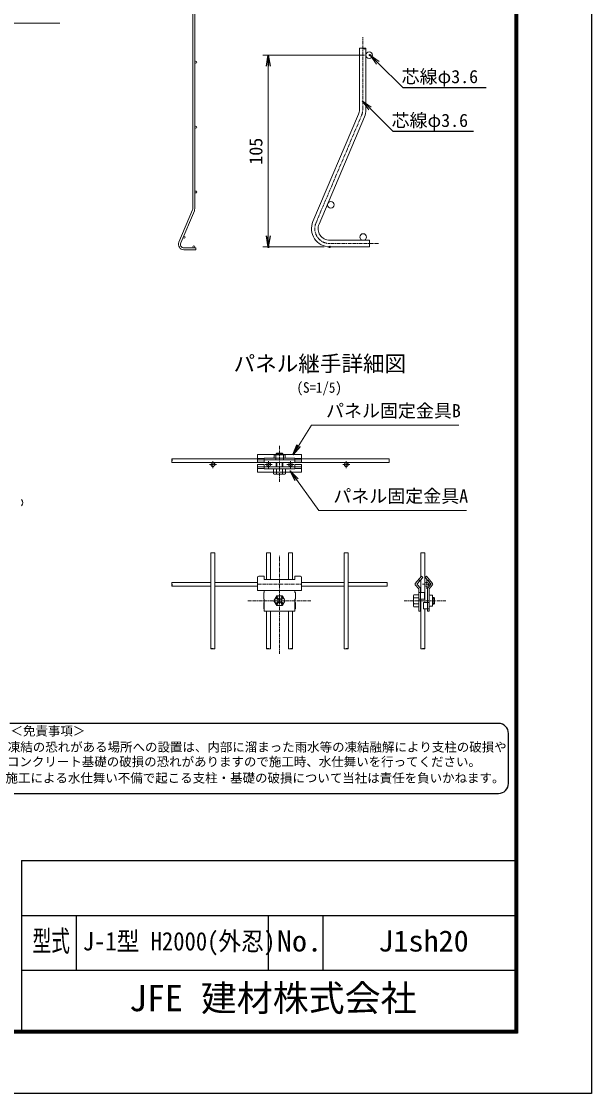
# Model space of a CAD drawing. Units: millimetres, scale not verified, with parts at other scales. Extents: x -4200 to 4200, y -2970 to 2970.
# Drawn here: x 2120 to 4200, y -2970 to 942 of the extents above; entities that cross this region are included whole.
import ezdxf
from ezdxf.enums import TextEntityAlignment as Align

# ---------------------------------------------------------------- set-up
doc = ezdxf.new("R2010")
doc.units = ezdxf.units.MM
doc.header["$LTSCALE"] = 10
doc.header["$PDMODE"] = 32
doc.header["$PDSIZE"] = 5
doc.linetypes.add('DASHED', pattern=[7.5, 6, -1.5])
doc.linetypes.add('USER1', pattern=[2, 1.25, -0.25, 0.25, -0.25])
for name, color, linetype, lineweight in [('0-0_D-TTL-TXT', 7, 'Continuous', 25), ('0-1_D-TTL', 7, 'Continuous', 25), ('0-2_D-BMK', 2, 'USER1', 13), ('0-3_D-STR2', 7, 'Continuous', 9), ('0-4_D-STR-DIM', 7, 'Continuous', 13), ('0-5_0', 7, 'Continuous', 25), ('0-7_D-STR-TXT', 7, 'Continuous', 13), ('0-8_D-STR3', 3, 'Continuous', 13)]:
    doc.layers.add(name, color=color, linetype=linetype, lineweight=lineweight)
doc.layers.add('0-6_DEFPOINTS', color=7, linetype='Continuous')
doc.layers.add('0-A_D-TITLE', color=7, linetype='Continuous')
doc.styles.add('ＭＳ ゴシック', font='')
doc.styles.get('ＭＳ ゴシック').set_extended_font_data('MS Gothic')

# ---------------------------------------------------------------- blocks, each defined once
blk = doc.blocks.new('_OPEN')
at = {"layer": '0-5_0'}
blk.add_line((0, 0), (-10, 0), dxfattribs=at)
blk.add_lwpolyline([(-10, 1.667), (0, 0), (-10, -1.667)], dxfattribs=at)
blk = doc.blocks.new('MLeader1')
at = {"layer": '0-7_D-STR-TXT'}
blk.add_line((3392.35, 819.49), (3420.64, 791.21), dxfattribs=at)
blk.add_lwpolyline([(3415.92, 786.49), (3392.35, 819.49), (3425.35, 795.92)], dxfattribs=at)
at = {"layer": '0-7_D-STR-TXT', "lineweight": 25}
blk.add_lwpolyline([(3420.64, 791.21), (3511.38, 700.47), (3808.29, 700.47), (3815.49, 700.47)], dxfattribs=at)
blk = doc.blocks.new('MLeader2')
at = {"layer": '0-7_D-STR-TXT'}
blk.add_line((3363.73, 652.73), (3392.01, 624.44), dxfattribs=at)
blk.add_lwpolyline([(3387.3, 619.73), (3363.73, 652.73), (3396.72, 629.16)], dxfattribs=at)
at = {"layer": '0-7_D-STR-TXT', "lineweight": 25}
blk.add_lwpolyline([(3392.01, 624.44), (3475.05, 541.4), (3762.11, 541.4), (3769.31, 541.4)], dxfattribs=at)

msp = doc.modelspace()

# ---------------------------------------------------------------- linework, layer by layer
at = {"layer": '0-0_D-TTL-TXT', "color": 2}
for p, q in [((3860.92, -1619.27), (2077.67, -1619.27)), ((3897.38, -1838.03), (3897.38, -1655.73)), ((2077.67, -1874.48), (3860.92, -1874.48))]:
    msp.add_line(p, q, dxfattribs=at)
for centre, start, end in [((3860.92, -1655.73), 0, 90), ((3860.92, -1838.03), 270, 0)]:
    msp.add_arc(centre, 36.46, start, end, dxfattribs=at)
at = {"layer": '0-1_D-TTL'}
for p, q in [((2120.32, -2119.77), (2120.32, -2739.77)), ((2120.32, -2119.77), (3920.32, -2119.77)), ((2120.32, -2119.77), (2120.32, -2739.77)), ((2120.32, -2119.77), (3920.32, -2119.77)), ((2120.32, -2319.77), (3920.32, -2319.77)), ((2320.32, -2319.77), (2320.32, -2519.77)), ((3020.32, -2319.77), (3020.32, -2519.77)), ((3220.32, -2319.77), (3220.32, -2519.77)), ((2120.32, -2519.77), (3920.32, -2519.77))]:
    msp.add_line(p, q, dxfattribs=at)
at = {"layer": '0-1_D-TTL', "color": 2}
msp.add_lwpolyline([(-4199.68, 2970.23), (4200.32, 2970.23), (4200.32, -2969.77), (-4199.68, -2969.77)], close=True, dxfattribs=at)
at = {"layer": '0-1_D-TTL'}
for points in [[(-3929.68, 2750.23), (3930.32, 2750.23), (3930.32, -2749.77), (-3929.68, -2749.77)], [(-3927.18, 2747.73), (3927.82, 2747.73), (3927.82, -2747.27), (-3927.18, -2747.27)], [(-3924.68, 2745.23), (3925.32, 2745.23), (3925.32, -2744.77), (-3924.68, -2744.77)], [(-3922.18, 2742.73), (3922.82, 2742.73), (3922.82, -2742.27), (-3922.18, -2742.27)], [(-3919.68, 2740.23), (3920.32, 2740.23), (3920.32, -2739.77), (-3919.68, -2739.77)]]:
    msp.add_lwpolyline(points, close=True, dxfattribs=at)
at = {"layer": '0-2_D-BMK'}
for p, q in [((3365.35, 619.89), (3365.35, 885.16)), ((3195.03, 207.52), (3361.01, 598.53)), ((3423.01, 131.49), (3245.35, 131.49)), ((3062.05, -605.8), (3062.05, -738.86)), ((2818.84, -662.07), (2818.84, -687.61)), ((3021.93, -662.07), (3021.93, -687.61)), ((3101.93, -662.07), (3101.93, -687.61)), ((3305.08, -662.07), (3305.08, -687.61)), ((2806.07, -674.84), (2831.61, -674.84)), ((3009.16, -674.84), (3034.7, -674.84)), ((3089.16, -674.84), (3114.7, -674.84)), ((3318.03, -674.84), (3292.49, -674.84)), ((3062.05, -1365.68), (3062.05, -1006.1)), ((2982.05, -1111.66), (3142.05, -1111.66)), ((3614.88, -1111.66), (3582.96, -1111.66)), ((3598.92, -1095.7), (3598.92, -1127.62)), ((2945.72, -1171.66), (3176.12, -1171.66)), ((3516.48, -1171.66), (3668.36, -1171.66))]:
    msp.add_line(p, q, dxfattribs=at)
for centre, start, end in [((3310.68, 619.89), 337, 0), ((3245.35, 186.16), 157, 270)]:
    msp.add_arc(centre, 54.67, start, end, dxfattribs=at)
at = {"layer": '0-3_D-STR2'}
for p, q in [((2745.5, 259.11), (2745.5, 1918.87)), ((2752.7, 259.11), (2752.7, 1918.87)), ((3353.35, 619.89), (3353.35, 843.12)), ((3377.35, 619.89), (3377.35, 843.12)), ((3183.98, 212.21), (3349.96, 603.22)), ((3206.08, 202.83), (3372.05, 593.84)), ((2694.68, 136.81), (2744.48, 254.11)), ((2701.31, 134), (2751.11, 251.3)), ((3390.68, 143.49), (3245.35, 143.49)), ((3390.68, 119.49), (3245.35, 119.49)), ((3390.68, 143.49), (3390.68, 119.49)), ((2756.7, 116.19), (2713.1, 116.19)), ((2756.7, 108.99), (2713.1, 108.99)), ((2756.7, 116.19), (2756.7, 108.99)), ((2669.65, -653.24), (2982.05, -653.24)), ((3142.05, -653.24), (3461.94, -653.24)), ((2669.65, -667.64), (3461.94, -667.64)), ((2811.77, -996.9), (2811.77, -1346.42)), ((2826.17, -996.9), (2826.17, -1346.42)), ((3014.85, -996.9), (3014.85, -1094.69)), ((3029.25, -996.9), (3029.25, -1094.69)), ((3094.85, -996.9), (3094.85, -1094.69)), ((3109.25, -996.9), (3109.25, -1094.69)), ((3297.93, -996.9), (3297.93, -1346.42)), ((3297.93, -996.9), (3297.94, -1346.41)), ((3312.33, -996.9), (3312.33, -1346.42)), ((3312.33, -996.9), (3312.34, -1346.41)), ((3577.32, -996.9), (3577.32, -1085.63)), ((3591.72, -996.92), (3591.72, -1177.66)), ((3577.32, -1094.85), (3577.32, -1141.66)), ((2811.77, -1118.86), (2669.32, -1118.86)), ((2811.77, -1104.46), (2669.33, -1104.46)), ((2982.05, -1104.46), (2826.17, -1104.46)), ((2982.05, -1118.86), (2826.17, -1118.86)), ((3297.93, -1104.46), (3142.05, -1104.46)), ((3297.93, -1118.86), (3142.05, -1118.86)), ((3454.77, -1104.46), (3312.33, -1104.46)), ((3454.78, -1118.86), (3312.33, -1118.86)), ((3577.32, -1165.66), (3577.32, -1346.39)), ((3014.85, -1209.66), (3014.85, -1346.42)), ((3029.25, -1209.66), (3029.25, -1346.42)), ((3094.85, -1209.66), (3094.85, -1346.42)), ((3109.25, -1209.66), (3109.25, -1346.42)), ((3591.72, -1201.66), (3591.72, -1346.39))]:
    msp.add_line(p, q, dxfattribs=at)
for centre, radius in [((3389.35, 819.49), 12), ((2756.3, 793.57), 3.6), ((2756.3, 556.28), 3.6), ((2756.3, 319.79), 3.6), ((3248.9, 273), 12), ((2714.16, 155.05), 3.6), ((3367.35, 155.49), 12), ((2749.7, 119.79), 3.6), ((2818.84, -674.84), 7.2), ((3021.93, -674.84), 7.2), ((3101.93, -674.84), 7.2), ((3305.26, -674.84), 7.2), ((3598.92, -1111.66), 7.2)]:
    msp.add_circle(centre, radius, dxfattribs=at)
for centre, radius, start, end in [((3310.68, 619.89), 42.67, 337, 0), ((3310.68, 619.89), 66.67, 337, 0), ((2732.7, 259.11), 12.8, 337, 0), ((2732.7, 259.11), 20, 337, 0), ((3245.35, 186.16), 66.67, 157, 270), ((3245.35, 186.16), 42.67, 157, 270), ((2713.1, 128.99), 20, 157, 270), ((2713.1, 128.99), 12.8, 157, 270)]:
    msp.add_arc(centre, radius, start, end, dxfattribs=at)
for centre, major_axis, ratio, start_param, end_param in [((3359.37, 843.01), (-6, 0), 0.246642, 3.2194146, 6.2053633), ((2669.65, -664.04), (0, 3.6), 0.114898, 0.0000003, 3.1416916), ((3461.96, -664.03), (0, 3.6), 0.114898, 3.1414937, 6.283185), ((2822.57, -996.9), (-3.6, 0), 0.114898, 3.1414937, 6.283185), ((3025.65, -996.9), (-3.6, 0), 0.114898, 3.1414937, 6.283185), ((3098.45, -996.9), (3.6, 0), 0.114898, 0.0000003, 3.1416916), ((3301.53, -996.9), (3.6, 0), 0.114898, 0.0000003, 3.1416916), ((3301.53, -996.9), (3.6, 0), 0.114898, 0.0000003, 3.1416916), ((3580.92, -996.9), (3.6, 0), 0.114898, 0.0000003, 3.1416916), ((2669.33, -1108.06), (0, -3.6), 0.114898, 3.1414937, 6.283185), ((3454.77, -1108.06), (0, -3.6), 0.114898, 0.0000003, 3.1416916), ((2822.57, -1346.42), (-3.6, 0), 0.114898, 0.0000003, 3.1416916), ((3025.65, -1346.42), (-3.6, 0), 0.114898, 0.0000003, 3.1416916), ((3098.45, -1346.42), (3.6, 0), 0.114898, 3.1414937, 6.283185), ((3301.53, -1346.42), (3.6, 0), 0.114898, 3.1414937, 6.283185), ((3580.92, -1346.4), (3.6, 0), 0.114898, 3.1414937, 6.283185)]:
    msp.add_ellipse(centre, major_axis=major_axis, ratio=ratio, start_param=start_param, end_param=end_param, dxfattribs=at)
for centre, major_axis, ratio in [((3371.37, 843.01), (-6, 0), 0.246642), ((2669.65, -656.83), (0, -3.6), 0.114898), ((3461.96, -656.83), (0, 3.6), 0.114898), ((2815.37, -996.9), (-3.6, 0), 0.114898), ((3018.45, -996.9), (-3.6, 0), 0.114898), ((3105.65, -996.9), (3.6, 0), 0.114898), ((3308.73, -996.9), (3.6, 0), 0.114898), ((3308.73, -996.9), (3.6, 0), 0.114898), ((3588.12, -996.9), (3.6, 0), 0.114898), ((2669.33, -1115.26), (0, -3.6), 0.114898), ((3454.77, -1115.26), (0, 3.6), 0.114898), ((2815.37, -1346.42), (-3.6, 0), 0.114898), ((3018.45, -1346.42), (-3.6, 0), 0.114898), ((3105.65, -1346.42), (3.6, 0), 0.114898), ((3308.73, -1346.42), (3.6, 0), 0.114898), ((3588.12, -1346.4), (3.6, 0), 0.114898)]:
    msp.add_ellipse(centre, major_axis=major_axis, ratio=ratio, dxfattribs=at)
at = {"layer": '0-4_D-STR-DIM'}
for p, q in [((3372.35, 819.49), (3000.68, 819.49)), ((3020.68, 779.49), (3020.68, 159.49)), ((3225.35, 119.49), (3000.68, 119.49))]:
    msp.add_line(p, q, dxfattribs=at)
at = {"layer": '0-6_DEFPOINTS'}
for p in [(3392.35, 819.49), (3020.68, 119.49), (3245.35, 119.49)]:
    msp.add_point(p, dxfattribs=at)
at = {"layer": '0-7_D-STR-TXT'}
for points in [[(2260.32, 935.55), (1627.67, 935.55), (1424.9, 499.01)], [(3716.62, -530.96), (3178.89, -530.96), (3111.42, -637.82)], [(3744.42, -842.29), (3205.43, -842.29), (3102.1, -699.41)]]:
    msp.add_lwpolyline(points, dxfattribs=at)
at = {"layer": '0-8_D-STR3'}
for p, q in [((3142.05, -638.04), (2982.05, -638.04)), ((2982.05, -666.04), (2982.05, -638.04)), ((2982.05, -652.04), (3006.05, -652.04)), ((2982.05, -658.04), (3142.05, -658.04)), ((3118.05, -651.12), (3006.05, -651.12)), ((3006.05, -651.12), (3006.05, -666.04)), ((3052.35, -632.99), (3049.93, -635.42)), ((3049.93, -635.42), (3049.93, -638.04)), ((3049.93, -635.42), (3074.17, -635.42)), ((3052.35, -632.99), (3052.35, -638.04)), ((3071.75, -632.99), (3074.17, -635.42)), ((3074.17, -635.42), (3074.17, -638.04)), ((3118.05, -651.12), (3118.05, -666.04)), ((3118.05, -652.04), (3142.05, -652.04)), ((3142.05, -666.04), (3142.05, -638.04)), ((3006.05, -666.04), (2982.05, -666.04)), ((2982.05, -674.84), (2982.05, -702.84)), ((3006.05, -674.84), (2982.05, -674.84)), ((2982.05, -682.84), (3118.05, -682.84)), ((2982.05, -688.84), (3006.05, -688.84)), ((3142.05, -702.84), (2982.05, -702.84)), ((3006.05, -689.76), (3006.05, -674.84)), ((3118.05, -689.76), (3006.05, -689.76)), ((3040.03, -689.76), (3040.03, -708.46)), ((3049.93, -682.84), (3049.93, -667.64)), ((3051.04, -689.76), (3051.04, -708.46)), ((3052.35, -682.84), (3052.35, -667.64)), ((3071.75, -682.84), (3071.75, -667.64)), ((3073.06, -689.76), (3073.06, -708.46)), ((3074.17, -682.84), (3074.17, -667.64)), ((3084.08, -708.46), (3084.08, -689.76)), ((3142.05, -666.04), (3118.05, -666.04)), ((3118.05, -689.76), (3118.05, -674.84)), ((3142.05, -674.84), (3118.05, -674.84)), ((3118.05, -682.84), (3142.05, -682.84)), ((3118.05, -688.84), (3142.05, -688.84)), ((3142.05, -674.84), (3142.05, -702.84)), ((3045.53, -709.93), (3078.57, -709.93)), ((2982.05, -1086.52), (2982.05, -1133.66)), ((3118.05, -1094.69), (3006.05, -1094.69)), ((3142.05, -1086.52), (3142.05, -1133.66)), ((3579.96, -1082.52), (3557.34, -1109.15)), ((3569.57, -1094.69), (3574.13, -1098.58)), ((3597.97, -1082.52), (3593.41, -1086.42)), ((3593.41, -1086.42), (3613.91, -1110.41)), ((3597.97, -1082.52), (3620.6, -1109.15)), ((3608.37, -1094.69), (3603.81, -1098.58)), ((3142.05, -1133.66), (2982.05, -1133.66)), ((3006.05, -1133.66), (3006.05, -1141.66)), ((3118.05, -1133.66), (3118.05, -1141.66)), ((3570.08, -1128.52), (3557.34, -1114.17)), ((3575.64, -1125.86), (3564.03, -1112.91)), ((3570.52, -1209.66), (3570.52, -1129.77)), ((3576.52, -1209.66), (3576.52, -1128.36)), ((3601.41, -1128.36), (3601.41, -1209.66)), ((3602.3, -1125.86), (3613.91, -1112.91)), ((3607.41, -1129.77), (3607.41, -1209.66)), ((3607.85, -1128.52), (3620.6, -1114.17)), ((3004.05, -1141.66), (3004.05, -1165.66)), ((3004.05, -1141.66), (3006.05, -1141.66)), ((3004.05, -1165.66), (3006.05, -1165.66)), ((3006.05, -1165.66), (3006.05, -1209.66)), ((3051.86, -1154), (3041.66, -1171.66)), ((3051.86, -1189.32), (3041.66, -1171.66)), ((3050.74, -1163.17), (3056.39, -1168.83)), ((3051.86, -1154), (3072.25, -1154)), ((3053.57, -1160.35), (3059.22, -1166)), ((3070.54, -1160.35), (3064.88, -1166)), ((3073.37, -1163.17), (3067.71, -1168.83)), ((3072.25, -1154), (3082.44, -1171.66)), ((3118.05, -1141.66), (3120.05, -1141.66)), ((3118.05, -1165.66), (3120.05, -1165.66)), ((3118.05, -1165.66), (3118.05, -1209.66)), ((3120.05, -1141.66), (3120.05, -1165.66)), ((3550.52, -1155.11), (3550.52, -1188.15)), ((3570.52, -1149.61), (3552, -1149.61)), ((3570.52, -1160.62), (3552, -1160.62)), ((3570.52, -1141.66), (3590.52, -1141.66)), ((3570.52, -1165.66), (3590.52, -1165.66)), ((3590.52, -1165.66), (3590.52, -1141.66)), ((3619.41, -1151.66), (3611.41, -1151.66)), ((3619.41, -1191.66), (3619.41, -1151.66)), ((3625.04, -1159.54), (3619.41, -1159.54)), ((3627.46, -1161.96), (3619.41, -1161.96)), ((3627.46, -1161.96), (3625.04, -1159.54)), ((3625.04, -1159.54), (3625.04, -1183.78)), ((3627.46, -1161.96), (3627.46, -1181.36)), ((3004.05, -1177.66), (3006.05, -1177.66)), ((3004.05, -1177.66), (3004.05, -1201.66)), ((3004.05, -1201.66), (3006.05, -1201.66)), ((3006.05, -1209.66), (3118.05, -1209.66)), ((3050.74, -1180.15), (3056.39, -1174.49)), ((3053.57, -1182.97), (3059.22, -1177.32)), ((3070.54, -1182.97), (3064.88, -1177.32)), ((3073.37, -1180.14), (3067.71, -1174.49)), ((3118.05, -1177.66), (3120.05, -1177.66)), ((3118.05, -1201.66), (3120.05, -1201.66)), ((3120.05, -1177.66), (3120.05, -1201.66)), ((3570.52, -1182.65), (3552, -1182.65)), ((3552, -1193.66), (3570.52, -1193.66)), ((3576.52, -1209.66), (3570.52, -1209.66)), ((3587.41, -1177.66), (3607.41, -1177.66)), ((3607.41, -1209.66), (3601.41, -1209.66)), ((3619.41, -1191.66), (3611.41, -1191.66)), ((3627.46, -1181.36), (3619.41, -1181.36))]:
    msp.add_line(p, q, dxfattribs=at)
at = {"layer": '0-8_D-STR3', "linetype": 'DASHED'}
for p, q in [((3042.05, -639.12), (3082.05, -639.12)), ((3042.05, -639.12), (3042.05, -648.04)), ((3048.05, -639.12), (3048.05, -658.04)), ((3076.05, -639.12), (3076.05, -658.04)), ((3082.05, -639.12), (3082.05, -648.04))]:
    msp.add_line(p, q, dxfattribs=at)
at = {"layer": '0-8_D-STR3'}
for points in [[(3052.35, -632.99), (3071.75, -632.99), (3071.75, -638.04)], [(3006.05, -1094.69), (3006.05, -1082.52), (2986.05, -1082.52)], [(3118.05, -1094.69), (3118.05, -1082.52), (3138.05, -1082.52)], [(3579.96, -1082.52), (3584.52, -1086.42), (3564.03, -1110.41)], [(3051.86, -1189.32), (3072.25, -1189.32), (3082.44, -1171.66)], [(3587.41, -1177.66), (3587.41, -1201.66), (3607.41, -1201.66)], [(3627.46, -1181.36), (3625.04, -1183.78), (3619.41, -1183.78)]]:
    msp.add_lwpolyline(points, dxfattribs=at)
msp.add_circle((3062.05, -1171.66), 17.66, dxfattribs=at)
at = {"layer": '0-8_D-STR3', "linetype": 'DASHED'}
for centre, start, end in [((3038.05, -648.04), 309.63137, 0), ((3086.05, -648.04), 180, 230.36863)]:
    msp.add_arc(centre, 4, start, end, dxfattribs=at)
at = {"layer": '0-8_D-STR3'}
for centre, radius, start, end in [((3045.53, -698.92), 11.01, 240, 300), ((3062.05, -668.1), 41.84, 254.73852, 285.26148), ((3078.57, -698.92), 11.01, 240, 300), ((2108.93, -813.75), 16, 314.74497, 44.74497), ((2986.05, -1086.52), 4, 90, 180), ((3138.05, -1086.52), 4, 0, 90), ((3560.45, -1111.66), 4, 141.19333, 218.80667), ((3565.59, -1111.66), 2, 141.19333, 218.80667), ((3568.52, -1129.77), 2, 0, 38.80667), ((3572.52, -1128.36), 4, 0, 38.80667), ((3605.41, -1128.36), 4, 141.19333, 180), ((3609.41, -1129.77), 2, 141.19333, 180), ((3612.35, -1111.66), 2, 321.19333, 38.80667), ((3617.48, -1111.66), 4, 321.19333, 38.80667), ((3052.15, -1161.76), 2, 45, 225), ((3053.57, -1171.66), 4, 314.99999, 45), ((3062.05, -1163.17), 4, 225.00001, 314.99999), ((3070.54, -1171.66), 4, 135, 225.00001), ((3071.95, -1161.76), 2, 315.00048, 135.00047), ((3561.53, -1155.11), 11.01, 150, 210), ((3592.36, -1171.63), 41.84, 164.73852, 195.26148), ((3611.41, -1147.66), 4, 180, 270), ((3052.15, -1181.56), 2, 135.00001, 314.99999), ((3062.05, -1180.14), 4, 45, 135), ((3071.95, -1181.56), 2, 225.00002, 45), ((3561.53, -1188.15), 11.01, 150, 210), ((3611.41, -1195.66), 4, 90, 180)]:
    msp.add_arc(centre, radius, start, end, dxfattribs=at)

# ---------------------------------------------------------------- block references
at = {"layer": '0-4_D-STR-DIM', "xscale": 4, "yscale": 4}
for p, rotation in [((3020.68, 819.49), 90), ((3020.68, 119.49), 270)]:
    msp.add_blockref('_OPEN', p, dxfattribs=dict(at, rotation=rotation))
at = {"layer": '0-7_D-STR-TXT'}
for name in ['MLeader1', 'MLeader2']:
    msp.add_blockref(name, (0, 0), dxfattribs=at)
at = {"layer": '0-7_D-STR-TXT', "xscale": 4, "yscale": 4}
for p, rotation in [((3110.35, -639.51), 237.7282), ((3100.93, -697.79), 125.87365)]:
    msp.add_blockref('_OPEN', p, dxfattribs=dict(at, rotation=rotation))

# ---------------------------------------------------------------- texts
at = {"layer": '0-0_D-TTL-TXT', "style": 'ＭＳ ゴシック'}
for s, height, p in [('パネル継手詳細図', 57.7, (2894.18, -352.52)), ('＜免責事項＞ \u3000\u3000', 33.36, (2080.37, -1673.36)), ('凍結の恐れがある場所への設置は、内部に溜まった雨水等の凍結融解により支柱の破損や', 33.36, (2070.51, -1732.06)), ('コンクリート基礎の破損の恐れがありますので施工時、水仕舞いを行ってください。', 33.36, (2067.51, -1785.6)), ('施工による水仕舞い不備で起こる支柱・基礎の破損について当社は責任を負いかねます。 ', 33.36, (2062.41, -1845.02)), ('JFE 建材株式会社', 96.21, (2512.7, -2698.28))]:
    msp.add_text(s, height=height, dxfattribs=at).set_placement(p, align=Align.BOTTOM_LEFT)
for s, height, width, p in [('型式', 76.98, 0.65, (2160.59, -2474.58)), ('J-1型 H2000(外忍)', 67.38, 0.9, (2343.89, -2467.78)), ('No.', 76.98, 1.05, (3052.32, -2474.58)), ('J1sh20', 76.98, 1.05, (3422.32, -2474.58))]:
    msp.add_text(s, height=height, dxfattribs=dict(at, width=width)).set_placement(p, align=Align.BOTTOM_LEFT)
at = {"layer": '0-4_D-STR-DIM', "style": 'ＭＳ ゴシック'}
msp.add_text('105', height=48.09, rotation=90, dxfattribs=at).set_placement((3013.93, 419.49), align=Align.BOTTOM_LEFT)
at = {"layer": '0-7_D-STR-TXT', "style": 'ＭＳ ゴシック'}
for s, p in [('芯線φ3.6', (3507.35, 702.53)), ('芯線φ3.6', (3470.71, 542.67)), ('パネル固定金具B', (3231.59, -516.73)), ('パネル固定金具A', (3258.13, -828.05))]:
    msp.add_text(s, height=48.09, dxfattribs=at).set_placement(p, align=Align.BOTTOM_LEFT)
at = {"layer": '0-A_D-TITLE', "style": 'ＭＳ ゴシック', "width": 0.9}
msp.add_text('(S=1/5)', height=38.49, dxfattribs=at).set_placement((3124.19, -424.28), align=Align.BOTTOM_LEFT)

doc.saveas('drawing.dxf')
